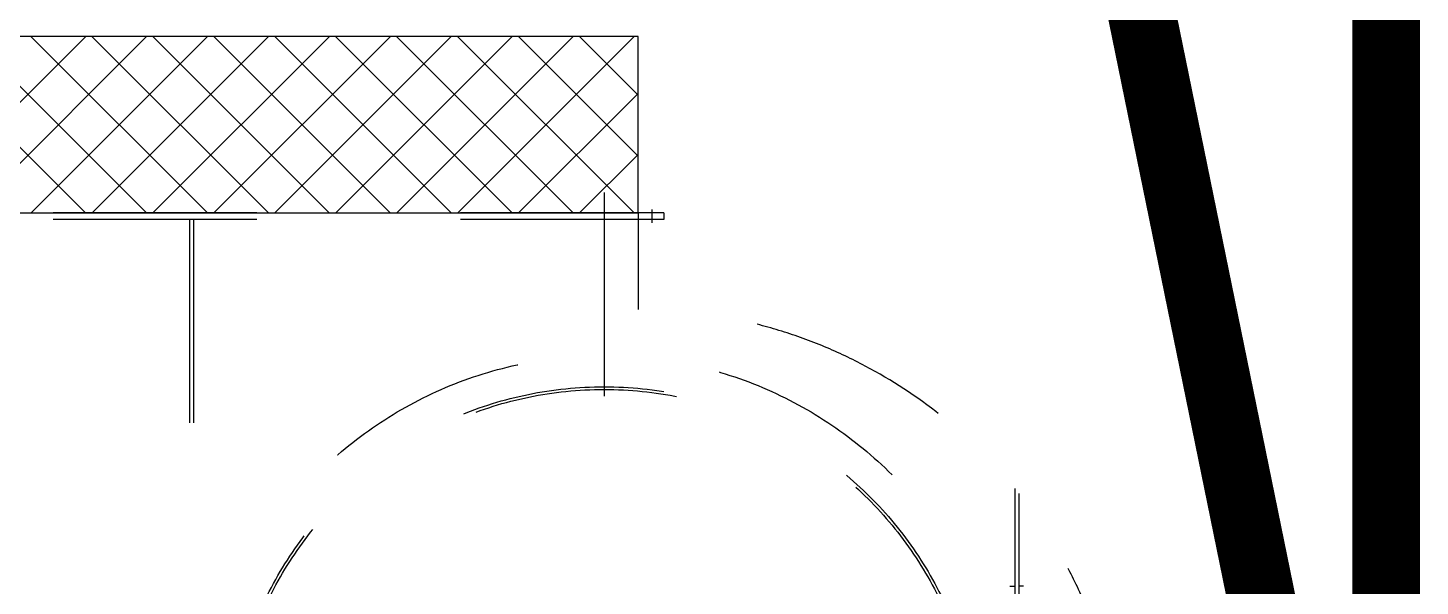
# Model space of a CAD drawing. Header units: millimetres. Extents: x 8533 to 164433, y 5768 to 115327.
# Drawn here: x 80273 to 81983, y 100712 to 101397 of the extents above; entities that cross this region are included whole.
import ezdxf

# ---------------------------------------------------------------- set-up
doc = ezdxf.new("R2010")
doc.units = ezdxf.units.MM
doc.header["$LTSCALE"] = 250
doc.linetypes.add('HIDDEN', pattern=[2, 1, -1])
doc.linetypes.add('HIDDENX2', pattern=[19.05, 12.7, -6.35])
doc.layers.add('10_G-ENP_매립관', color=80, linetype='HIDDENX2', lineweight=30)
doc.layers.add('EF-1', color=35, linetype='Continuous')
doc.layers.add('SSF', color=2, linetype='Continuous')

msp = doc.modelspace()

# ---------------------------------------------------------------- linework, layer by layer
at = {"layer": '10_G-ENP_매립관', "color": 2, "linetype": 'ByBlock', "const_width": 83.4, "elevation": -0.4}
for points in [[(72332.7, 101387.5), (72332.7, 106030.6), (81941, 106030.6), (81941, 99946.5)], [(81941, 99946.5), (81281.5, 103172.2), (76662, 103172.2), (76662, 100885.8)]]:
    msp.add_lwpolyline(points, dxfattribs=at)
at = {"layer": 'EF-1', "color": 7, "linetype": 'HIDDEN'}
for p, q in [((80980.4, 101195.3, -0.4), (80980.4, 99744.4, -0.4)), ((81038.8, 101174.2, -0.4), (81038.8, 101158.1, -0.4)), ((81053.8, 101170.1, -0.4), (80115.2, 101170.1, -0.4)), ((81053.8, 101162.2, -0.4), (80115.2, 101162.2, -0.4)), ((80471.1, 101162.2, -0.4), (80471.1, 100477.9, -0.4)), ((80476.1, 101162.2, -0.4), (80476.1, 100480.7, -0.4)), ((81022.1, 101170.1, -0.4), (81022.1, 101051.7, -0.4)), ((81053.8, 101170.1, -0.4), (81053.8, 101162.2, -0.4)), ((81484.7, 100831.9, -0.4), (81484.7, 99794.8, -0.4)), ((81489.7, 100825.7, -0.4), (81489.7, 99794.8, -0.4)), ((81478.7, 100711.8, -0.4), (81484.7, 100711.8, -0.4)), ((81495.6, 100711.8, -0.4), (81489.7, 100711.8, -0.4))]:
    msp.add_line(p, q, dxfattribs=at)
for radius in [500.1, 461.8, 458.4]:
    msp.add_circle((80980.4, 100494.9, -0.4), radius, dxfattribs=at)
msp.add_arc((81020.8, 100452.4, -0.4), 599.3, 4.0682, 89.8805, dxfattribs=at)
at = {"layer": 'SSF', "color": 7, "linetype": 'Continuous'}
for p, q in [((80146.9, 101190.1, -0.4), (80343.6, 101386.8, -0.4)), ((80418.2, 101170.1, -0.4), (80201.5, 101386.8, -0.4)), ((80201.7, 101170.1, -0.4), (80418.4, 101386.8, -0.4)), ((80493.1, 101170.1, -0.4), (80276.4, 101386.8, -0.4)), ((80276.5, 101170.1, -0.4), (80493.3, 101386.8, -0.4)), ((80568, 101170.1, -0.4), (80351.2, 101386.8, -0.4)), ((80351.4, 101170.1, -0.4), (80568.1, 101386.8, -0.4)), ((80642.8, 101170.1, -0.4), (80426.1, 101386.8, -0.4)), ((80426.2, 101170.1, -0.4), (80643, 101386.8, -0.4)), ((80717.7, 101170.1, -0.4), (80500.9, 101386.8, -0.4)), ((80501.1, 101170.1, -0.4), (80717.8, 101386.8, -0.4)), ((80792.5, 101170.1, -0.4), (80575.8, 101386.8, -0.4)), ((80575.9, 101170.1, -0.4), (80792.7, 101386.8, -0.4)), ((80867.4, 101170.1, -0.4), (80650.6, 101386.8, -0.4)), ((80650.8, 101170.1, -0.4), (80867.5, 101386.8, -0.4)), ((80942.2, 101170.1, -0.4), (80725.5, 101386.8, -0.4)), ((80725.7, 101170.1, -0.4), (80942.4, 101386.8, -0.4)), ((81017.1, 101170.1, -0.4), (80800.3, 101386.8, -0.4)), ((80800.5, 101170.1, -0.4), (81017.2, 101386.8, -0.4)), ((81022.1, 101239.9, -0.4), (80875.2, 101386.8, -0.4)), ((81022.1, 101314.7, -0.4), (80950, 101386.8, -0.4)), ((80343.4, 101170.1, -0.4), (80146.9, 101366.6, -0.4)), ((80875.4, 101170.1, -0.4), (81022.1, 101316.8, -0.4)), ((80950.2, 101170.1, -0.4), (81022.1, 101242, -0.4))]:
    msp.add_line(p, q, dxfattribs=at)
at = {"layer": 'SSF', "color": 7}
for p, q in [((81022.1, 101386.8, -0.4), (80146.9, 101386.8, -0.4)), ((81022.1, 101170.1, -0.4), (81022.1, 101386.8, -0.4)), ((80146.9, 101170.1, -0.4), (81022.1, 101170.1, -0.4))]:
    msp.add_line(p, q, dxfattribs=at)

doc.saveas('drawing.dxf')
